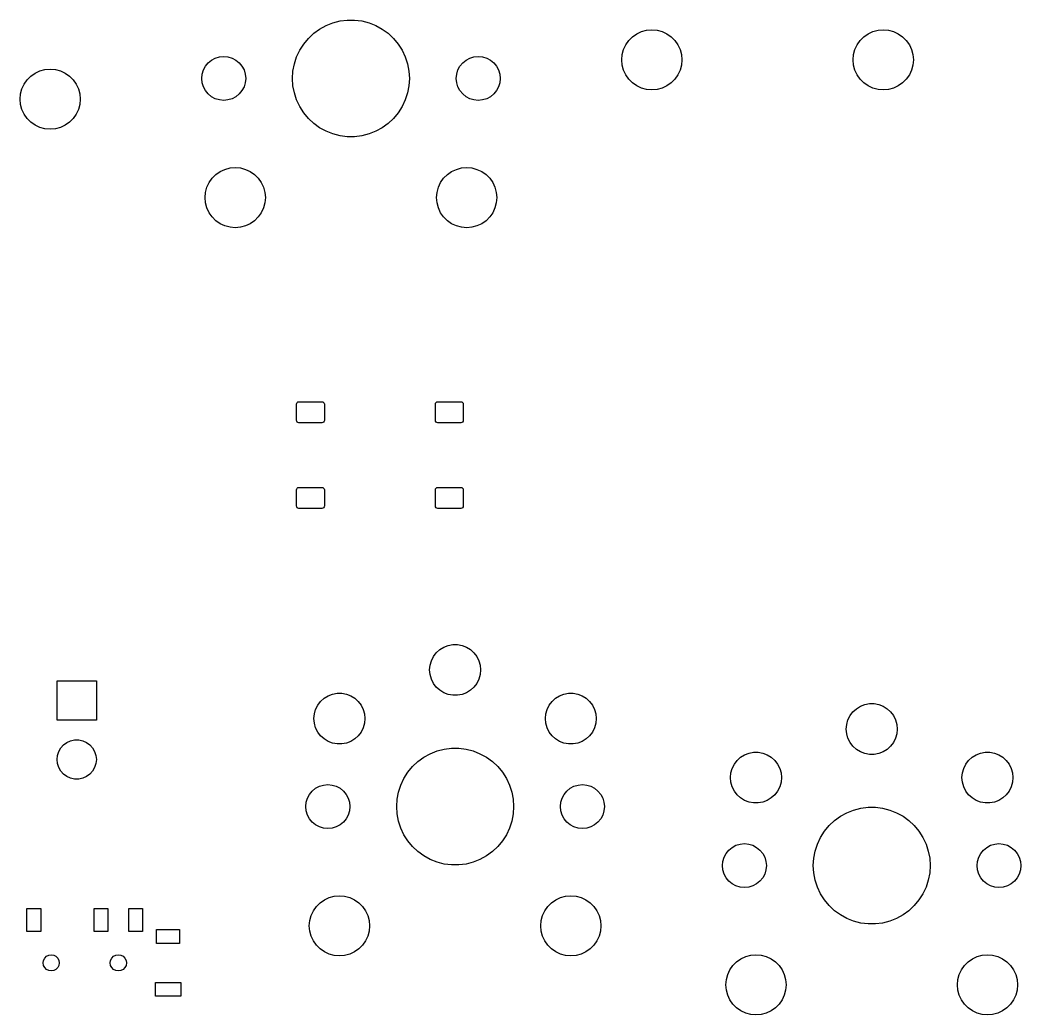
# Model space of a CAD drawing. Extents: x 81.9 to 171.3, y -122.2 to -36.5.
# Drawn here: x 128.09 to 171.34, y -122.21 to -79.24 of the extents above; entities that cross this region are included whole.
import ezdxf

# ---------------------------------------------------------------- set-up
doc = ezdxf.new("R2010")
doc.units = 0
doc.layers.add('BLACK', color=7, linetype='CONTINUOUS')

msp = doc.modelspace()

# ---------------------------------------------------------------- linework, layer by layer
at = {"layer": 'BLACK', "linetype": 'CONTINUOUS'}
for p, q in [((141.039, -79.6281), (141.317, -79.4753)), ((141.317, -79.4753), (141.612, -79.3586)), ((141.612, -79.3586), (141.919, -79.2797)), ((141.919, -79.2797), (142.233, -79.24)), ((142.233, -79.24), (142.551, -79.24)), ((142.551, -79.24), (142.865, -79.2797)), ((142.865, -79.2797), (143.172, -79.3586)), ((143.172, -79.3586), (143.467, -79.4753)), ((143.467, -79.4753), (143.745, -79.6281)), ((140.551, -80.0315), (140.783, -79.8145)), ((140.783, -79.8145), (141.039, -79.6281)), ((143.745, -79.6281), (144.001, -79.8145)), ((144.001, -79.8145), (144.233, -80.0315)), ((154.396, -80.1244), (154.556, -79.9641)), ((154.556, -79.9641), (154.742, -79.8342)), ((154.742, -79.8342), (154.947, -79.7384)), ((154.947, -79.7384), (155.166, -79.6797)), ((155.166, -79.6797), (155.392, -79.66)), ((155.392, -79.66), (155.618, -79.6797)), ((155.618, -79.6797), (155.837, -79.7384)), ((155.837, -79.7384), (156.042, -79.8342)), ((156.042, -79.8342), (156.228, -79.9641)), ((156.228, -79.9641), (156.388, -80.1244)), ((164.396, -80.1244), (164.556, -79.9641)), ((164.556, -79.9641), (164.742, -79.8342)), ((164.742, -79.8342), (164.947, -79.7384)), ((164.947, -79.7384), (165.166, -79.6797)), ((165.166, -79.6797), (165.392, -79.66)), ((165.392, -79.66), (165.618, -79.6797)), ((165.618, -79.6797), (165.837, -79.7384)), ((165.837, -79.7384), (166.042, -79.8342)), ((166.042, -79.8342), (166.228, -79.9641)), ((166.228, -79.9641), (166.388, -80.1244)), ((140.179, -80.5436), (140.349, -80.2758)), ((140.349, -80.2758), (140.551, -80.0315)), ((144.233, -80.0315), (144.435, -80.2758)), ((144.435, -80.2758), (144.605, -80.5436)), ((154.17, -80.5154), (154.266, -80.31)), ((154.266, -80.31), (154.396, -80.1244)), ((156.388, -80.1244), (156.518, -80.31)), ((156.518, -80.31), (156.614, -80.5154)), ((164.17, -80.5154), (164.266, -80.31)), ((164.266, -80.31), (164.396, -80.1244)), ((166.388, -80.1244), (166.518, -80.31)), ((166.518, -80.31), (166.614, -80.5154)), ((136.528, -80.8823), (136.707, -80.8283)), ((136.707, -80.8283), (136.892, -80.81)), ((136.892, -80.81), (137.077, -80.8283)), ((137.077, -80.8283), (137.256, -80.8823)), ((139.946, -81.1321), (140.044, -80.8305)), ((140.044, -80.8305), (140.179, -80.5436)), ((144.605, -80.5436), (144.74, -80.8305)), ((144.74, -80.8305), (144.838, -81.1321)), ((147.528, -80.8823), (147.707, -80.8283)), ((147.707, -80.8283), (147.892, -80.81)), ((147.892, -80.81), (148.077, -80.8283)), ((148.077, -80.8283), (148.256, -80.8823)), ((154.092, -80.96), (154.112, -80.7343)), ((154.112, -80.7343), (154.17, -80.5154)), ((156.614, -80.5154), (156.672, -80.7343)), ((156.672, -80.7343), (156.692, -80.96)), ((164.092, -80.96), (164.112, -80.7343)), ((164.112, -80.7343), (164.17, -80.5154)), ((166.614, -80.5154), (166.672, -80.7343)), ((166.672, -80.7343), (166.692, -80.96)), ((136.014, -81.3965), (136.102, -81.2322)), ((136.102, -81.2322), (136.22, -81.0882)), ((136.22, -81.0882), (136.364, -80.9701)), ((136.364, -80.9701), (136.528, -80.8823)), ((137.256, -80.8823), (137.42, -80.9701)), ((137.42, -80.9701), (137.564, -81.0882)), ((137.564, -81.0882), (137.682, -81.2322)), ((137.682, -81.2322), (137.77, -81.3965)), ((139.887, -81.4435), (139.946, -81.1321)), ((144.838, -81.1321), (144.897, -81.4435)), ((147.014, -81.3965), (147.102, -81.2322)), ((147.102, -81.2322), (147.22, -81.0882)), ((147.22, -81.0882), (147.364, -80.9701)), ((147.364, -80.9701), (147.528, -80.8823)), ((148.256, -80.8823), (148.42, -80.9701)), ((148.42, -80.9701), (148.564, -81.0882)), ((148.564, -81.0882), (148.682, -81.2322)), ((148.682, -81.2322), (148.77, -81.3965)), ((154.112, -81.1857), (154.092, -80.96)), ((154.17, -81.4046), (154.112, -81.1857)), ((156.672, -81.1857), (156.614, -81.4046)), ((156.692, -80.96), (156.672, -81.1857)), ((164.112, -81.1857), (164.092, -80.96)), ((164.17, -81.4046), (164.112, -81.1857)), ((166.672, -81.1857), (166.614, -81.4046)), ((166.692, -80.96), (166.672, -81.1857)), ((128.396, -81.8244), (128.556, -81.6641)), ((128.556, -81.6641), (128.742, -81.5342)), ((128.742, -81.5342), (128.947, -81.4384)), ((128.947, -81.4384), (129.166, -81.3798)), ((129.166, -81.3798), (129.392, -81.36)), ((129.392, -81.36), (129.618, -81.3798)), ((129.618, -81.3798), (129.837, -81.4384)), ((129.837, -81.4384), (130.042, -81.5342)), ((130.042, -81.5342), (130.228, -81.6641)), ((130.228, -81.6641), (130.388, -81.8244)), ((135.942, -81.76), (135.96, -81.5747)), ((135.96, -81.5747), (136.014, -81.3965)), ((137.77, -81.3965), (137.824, -81.5747)), ((137.824, -81.5747), (137.842, -81.76)), ((139.867, -81.76), (139.887, -81.4435)), ((144.897, -81.4435), (144.917, -81.76)), ((146.942, -81.76), (146.96, -81.5747)), ((146.96, -81.5747), (147.014, -81.3965)), ((148.77, -81.3965), (148.824, -81.5747)), ((148.824, -81.5747), (148.842, -81.76)), ((154.266, -81.61), (154.17, -81.4046)), ((154.396, -81.7956), (154.266, -81.61)), ((156.518, -81.61), (156.388, -81.7956)), ((156.614, -81.4046), (156.518, -81.61)), ((164.266, -81.61), (164.17, -81.4046)), ((164.396, -81.7956), (164.266, -81.61)), ((166.518, -81.61), (166.388, -81.7956)), ((166.614, -81.4046), (166.518, -81.61)), ((128.17, -82.2154), (128.266, -82.01)), ((128.266, -82.01), (128.396, -81.8244)), ((130.388, -81.8244), (130.518, -82.01)), ((130.518, -82.01), (130.614, -82.2154)), ((135.96, -81.9453), (135.942, -81.76)), ((136.014, -82.1235), (135.96, -81.9453)), ((136.102, -82.2878), (136.014, -82.1235)), ((137.77, -82.1235), (137.682, -82.2878)), ((137.824, -81.9453), (137.77, -82.1235)), ((137.842, -81.76), (137.824, -81.9453)), ((139.887, -82.0765), (139.867, -81.76)), ((139.946, -82.3879), (139.887, -82.0765)), ((144.897, -82.0765), (144.838, -82.3879)), ((144.917, -81.76), (144.897, -82.0765)), ((146.96, -81.9453), (146.942, -81.76)), ((147.014, -82.1235), (146.96, -81.9453)), ((147.102, -82.2878), (147.014, -82.1235)), ((148.77, -82.1235), (148.682, -82.2878)), ((148.824, -81.9453), (148.77, -82.1235)), ((148.842, -81.76), (148.824, -81.9453)), ((154.556, -81.9559), (154.396, -81.7956)), ((154.742, -82.0858), (154.556, -81.9559)), ((154.947, -82.1816), (154.742, -82.0858)), ((156.042, -82.0858), (155.837, -82.1816)), ((156.228, -81.9559), (156.042, -82.0858)), ((156.388, -81.7956), (156.228, -81.9559)), ((164.556, -81.9559), (164.396, -81.7956)), ((164.742, -82.0858), (164.556, -81.9559)), ((164.947, -82.1816), (164.742, -82.0858)), ((166.042, -82.0858), (165.837, -82.1816)), ((166.228, -81.9559), (166.042, -82.0858)), ((166.388, -81.7956), (166.228, -81.9559)), ((128.092, -82.66), (128.112, -82.4343)), ((128.112, -82.4343), (128.17, -82.2154)), ((130.614, -82.2154), (130.672, -82.4343)), ((130.672, -82.4343), (130.692, -82.66)), ((136.22, -82.4318), (136.102, -82.2878)), ((136.364, -82.5499), (136.22, -82.4318)), ((136.528, -82.6377), (136.364, -82.5499)), ((137.42, -82.5499), (137.256, -82.6377)), ((137.564, -82.4318), (137.42, -82.5499)), ((137.682, -82.2878), (137.564, -82.4318)), ((140.044, -82.6895), (139.946, -82.3879)), ((144.838, -82.3879), (144.74, -82.6895)), ((147.22, -82.4318), (147.102, -82.2878)), ((147.364, -82.5499), (147.22, -82.4318)), ((147.528, -82.6377), (147.364, -82.5499)), ((148.42, -82.5499), (148.256, -82.6377)), ((148.564, -82.4318), (148.42, -82.5499)), ((148.682, -82.2878), (148.564, -82.4318)), ((155.166, -82.2403), (154.947, -82.1816)), ((155.392, -82.26), (155.166, -82.2403)), ((155.618, -82.2403), (155.392, -82.26)), ((155.837, -82.1816), (155.618, -82.2403)), ((165.166, -82.2403), (164.947, -82.1816)), ((165.392, -82.26), (165.166, -82.2403)), ((165.618, -82.2403), (165.392, -82.26)), ((165.837, -82.1816), (165.618, -82.2403)), ((128.112, -82.8857), (128.092, -82.66)), ((128.17, -83.1046), (128.112, -82.8857)), ((130.672, -82.8857), (130.614, -83.1046)), ((130.692, -82.66), (130.672, -82.8857)), ((136.707, -82.6917), (136.528, -82.6377)), ((136.892, -82.71), (136.707, -82.6917)), ((137.077, -82.6917), (136.892, -82.71)), ((137.256, -82.6377), (137.077, -82.6917)), ((140.179, -82.9764), (140.044, -82.6895)), ((140.349, -83.2442), (140.179, -82.9764)), ((144.605, -82.9764), (144.435, -83.2442)), ((144.74, -82.6895), (144.605, -82.9764)), ((147.707, -82.6917), (147.528, -82.6377)), ((147.892, -82.71), (147.707, -82.6917)), ((148.077, -82.6917), (147.892, -82.71)), ((148.256, -82.6377), (148.077, -82.6917)), ((128.266, -83.31), (128.17, -83.1046)), ((128.396, -83.4956), (128.266, -83.31)), ((130.518, -83.31), (130.388, -83.4956)), ((130.614, -83.1046), (130.518, -83.31)), ((140.551, -83.4885), (140.349, -83.2442)), ((144.435, -83.2442), (144.233, -83.4885)), ((128.556, -83.6559), (128.396, -83.4956)), ((128.742, -83.7858), (128.556, -83.6559)), ((128.947, -83.8816), (128.742, -83.7858)), ((129.166, -83.9402), (128.947, -83.8816)), ((129.837, -83.8816), (129.618, -83.9402)), ((130.042, -83.7858), (129.837, -83.8816)), ((130.228, -83.6559), (130.042, -83.7858)), ((130.388, -83.4956), (130.228, -83.6559)), ((140.783, -83.7055), (140.551, -83.4885)), ((141.039, -83.8919), (140.783, -83.7055)), ((141.317, -84.0447), (141.039, -83.8919)), ((143.745, -83.8919), (143.467, -84.0447)), ((144.001, -83.7055), (143.745, -83.8919)), ((144.233, -83.4885), (144.001, -83.7055)), ((129.392, -83.96), (129.166, -83.9402)), ((129.618, -83.9402), (129.392, -83.96)), ((141.612, -84.1614), (141.317, -84.0447)), ((141.919, -84.2403), (141.612, -84.1614)), ((142.233, -84.28), (141.919, -84.2403)), ((142.551, -84.28), (142.233, -84.28)), ((142.865, -84.2403), (142.551, -84.28)), ((143.172, -84.1614), (142.865, -84.2403)), ((143.467, -84.0447), (143.172, -84.1614)), ((136.947, -85.6884), (137.166, -85.6298)), ((137.166, -85.6298), (137.392, -85.61)), ((137.392, -85.61), (137.618, -85.6298)), ((137.618, -85.6298), (137.837, -85.6884)), ((146.947, -85.6884), (147.166, -85.6298)), ((147.166, -85.6298), (147.392, -85.61)), ((147.392, -85.61), (147.618, -85.6298)), ((147.618, -85.6298), (147.837, -85.6884)), ((136.396, -86.0744), (136.556, -85.9141)), ((136.556, -85.9141), (136.742, -85.7842)), ((136.742, -85.7842), (136.947, -85.6884)), ((137.837, -85.6884), (138.042, -85.7842)), ((138.042, -85.7842), (138.228, -85.9141)), ((138.228, -85.9141), (138.388, -86.0744)), ((146.396, -86.0744), (146.556, -85.9141)), ((146.556, -85.9141), (146.742, -85.7842)), ((146.742, -85.7842), (146.947, -85.6884)), ((147.837, -85.6884), (148.042, -85.7842)), ((148.042, -85.7842), (148.228, -85.9141)), ((148.228, -85.9141), (148.388, -86.0744)), ((136.112, -86.6843), (136.17, -86.4654)), ((136.17, -86.4654), (136.266, -86.26)), ((136.266, -86.26), (136.396, -86.0744)), ((138.388, -86.0744), (138.518, -86.26)), ((138.518, -86.26), (138.614, -86.4654)), ((138.614, -86.4654), (138.672, -86.6843)), ((146.112, -86.6843), (146.17, -86.4654)), ((146.17, -86.4654), (146.266, -86.26)), ((146.266, -86.26), (146.396, -86.0744)), ((148.388, -86.0744), (148.518, -86.26)), ((148.518, -86.26), (148.614, -86.4654)), ((148.614, -86.4654), (148.672, -86.6843)), ((136.092, -86.91), (136.112, -86.6843)), ((136.112, -87.1357), (136.092, -86.91)), ((138.672, -86.6843), (138.692, -86.91)), ((138.692, -86.91), (138.672, -87.1357)), ((146.092, -86.91), (146.112, -86.6843)), ((146.112, -87.1357), (146.092, -86.91)), ((148.672, -86.6843), (148.692, -86.91)), ((148.692, -86.91), (148.672, -87.1357)), ((136.17, -87.3546), (136.112, -87.1357)), ((136.266, -87.56), (136.17, -87.3546)), ((138.614, -87.3546), (138.518, -87.56)), ((138.672, -87.1357), (138.614, -87.3546)), ((146.17, -87.3546), (146.112, -87.1357)), ((146.266, -87.56), (146.17, -87.3546)), ((148.614, -87.3546), (148.518, -87.56)), ((148.672, -87.1357), (148.614, -87.3546)), ((136.396, -87.7456), (136.266, -87.56)), ((136.556, -87.9059), (136.396, -87.7456)), ((138.388, -87.7456), (138.228, -87.9059)), ((138.518, -87.56), (138.388, -87.7456)), ((146.396, -87.7456), (146.266, -87.56)), ((146.556, -87.9059), (146.396, -87.7456)), ((148.388, -87.7456), (148.228, -87.9059)), ((148.518, -87.56), (148.388, -87.7456)), ((136.742, -88.0358), (136.556, -87.9059)), ((136.947, -88.1316), (136.742, -88.0358)), ((137.166, -88.1902), (136.947, -88.1316)), ((137.392, -88.21), (137.166, -88.1902)), ((137.618, -88.1902), (137.392, -88.21)), ((137.837, -88.1316), (137.618, -88.1902)), ((138.042, -88.0358), (137.837, -88.1316)), ((138.228, -87.9059), (138.042, -88.0358)), ((146.742, -88.0358), (146.556, -87.9059)), ((146.947, -88.1316), (146.742, -88.0358)), ((147.166, -88.1902), (146.947, -88.1316)), ((147.392, -88.21), (147.166, -88.1902)), ((147.618, -88.1902), (147.392, -88.21)), ((147.837, -88.1316), (147.618, -88.1902)), ((148.042, -88.0358), (147.837, -88.1316)), ((148.228, -87.9059), (148.042, -88.0358)), ((140.038, -95.83), (140.046, -95.791)), ((140.038, -96.53), (140.038, -95.83)), ((140.046, -95.791), (140.068, -95.7579)), ((140.068, -95.7579), (140.101, -95.7358)), ((140.101, -95.7358), (140.14, -95.728)), ((140.14, -95.728), (141.14, -95.728)), ((141.14, -95.728), (141.179, -95.7358)), ((141.179, -95.7358), (141.212, -95.7579)), ((141.212, -95.7579), (141.234, -95.791)), ((141.234, -95.791), (141.242, -95.83)), ((141.242, -95.83), (141.242, -96.53)), ((146.038, -95.83), (146.046, -95.791)), ((146.038, -96.53), (146.038, -95.83)), ((146.046, -95.791), (146.068, -95.7579)), ((146.068, -95.7579), (146.101, -95.7358)), ((146.101, -95.7358), (146.14, -95.728)), ((146.14, -95.728), (147.14, -95.728)), ((147.14, -95.728), (147.179, -95.7358)), ((147.179, -95.7358), (147.212, -95.7579)), ((147.212, -95.7579), (147.234, -95.791)), ((147.234, -95.791), (147.242, -95.83)), ((147.242, -95.83), (147.242, -96.53)), ((140.046, -96.569), (140.038, -96.53)), ((140.068, -96.6021), (140.046, -96.569)), ((140.101, -96.6242), (140.068, -96.6021)), ((140.14, -96.632), (140.101, -96.6242)), ((141.14, -96.632), (140.14, -96.632)), ((141.179, -96.6242), (141.14, -96.632)), ((141.212, -96.6021), (141.179, -96.6242)), ((141.234, -96.569), (141.212, -96.6021)), ((141.242, -96.53), (141.234, -96.569)), ((146.046, -96.569), (146.038, -96.53)), ((146.068, -96.6021), (146.046, -96.569)), ((146.101, -96.6242), (146.068, -96.6021)), ((146.14, -96.632), (146.101, -96.6242)), ((147.14, -96.632), (146.14, -96.632)), ((147.179, -96.6242), (147.14, -96.632)), ((147.212, -96.6021), (147.179, -96.6242)), ((147.234, -96.569), (147.212, -96.6021)), ((147.242, -96.53), (147.234, -96.569)), ((140.046, -99.491), (140.068, -99.4579)), ((140.068, -99.4579), (140.101, -99.4358)), ((140.101, -99.4358), (140.14, -99.428)), ((140.14, -99.428), (141.14, -99.428)), ((141.14, -99.428), (141.179, -99.4358)), ((141.179, -99.4358), (141.212, -99.4579)), ((141.212, -99.4579), (141.234, -99.491)), ((146.046, -99.491), (146.068, -99.4579)), ((146.068, -99.4579), (146.101, -99.4358)), ((146.101, -99.4358), (146.14, -99.428)), ((146.14, -99.428), (147.14, -99.428)), ((147.14, -99.428), (147.179, -99.4358)), ((147.179, -99.4358), (147.212, -99.4579)), ((147.212, -99.4579), (147.234, -99.491)), ((140.038, -99.53), (140.046, -99.491)), ((140.038, -100.23), (140.038, -99.53)), ((141.234, -99.491), (141.242, -99.53)), ((141.242, -99.53), (141.242, -100.23)), ((146.038, -99.53), (146.046, -99.491)), ((146.038, -100.23), (146.038, -99.53)), ((147.234, -99.491), (147.242, -99.53)), ((147.242, -99.53), (147.242, -100.23)), ((140.046, -100.269), (140.038, -100.23)), ((140.068, -100.302), (140.046, -100.269)), ((140.101, -100.324), (140.068, -100.302)), ((140.14, -100.332), (140.101, -100.324)), ((141.14, -100.332), (140.14, -100.332)), ((141.179, -100.324), (141.14, -100.332)), ((141.212, -100.302), (141.179, -100.324)), ((141.234, -100.269), (141.212, -100.302)), ((141.242, -100.23), (141.234, -100.269)), ((146.046, -100.269), (146.038, -100.23)), ((146.068, -100.302), (146.046, -100.269)), ((146.101, -100.324), (146.068, -100.302)), ((146.14, -100.332), (146.101, -100.324)), ((147.14, -100.332), (146.14, -100.332)), ((147.179, -100.324), (147.14, -100.332)), ((147.212, -100.302), (147.179, -100.324)), ((147.234, -100.269), (147.212, -100.302)), ((147.242, -100.23), (147.234, -100.269)), ((146.229, -106.432), (146.402, -106.325)), ((146.402, -106.325), (146.591, -106.252)), ((146.591, -106.252), (146.791, -106.215)), ((146.791, -106.215), (146.993, -106.215)), ((146.993, -106.215), (147.193, -106.252)), ((147.193, -106.252), (147.382, -106.325)), ((147.382, -106.325), (147.555, -106.432)), ((145.866, -106.913), (145.957, -106.731)), ((145.957, -106.731), (146.079, -106.569)), ((146.079, -106.569), (146.229, -106.432)), ((147.555, -106.432), (147.705, -106.569)), ((147.705, -106.569), (147.827, -106.731)), ((147.827, -106.731), (147.918, -106.913)), ((145.792, -107.31), (145.811, -107.108)), ((145.811, -107.108), (145.866, -106.913)), ((147.918, -106.913), (147.973, -107.108)), ((147.973, -107.108), (147.992, -107.31)), ((145.811, -107.512), (145.792, -107.31)), ((145.866, -107.707), (145.811, -107.512)), ((147.973, -107.512), (147.918, -107.707)), ((147.992, -107.31), (147.973, -107.512)), ((129.69, -109.485), (129.69, -107.785)), ((129.69, -107.785), (131.39, -107.785)), ((131.39, -107.785), (131.39, -109.485)), ((145.957, -107.889), (145.866, -107.707)), ((146.079, -108.051), (145.957, -107.889)), ((146.229, -108.188), (146.079, -108.051)), ((147.705, -108.051), (147.555, -108.188)), ((147.827, -107.889), (147.705, -108.051)), ((147.918, -107.707), (147.827, -107.889)), ((141.079, -108.669), (141.229, -108.532)), ((141.229, -108.532), (141.402, -108.425)), ((141.402, -108.425), (141.591, -108.352)), ((141.591, -108.352), (141.791, -108.315)), ((141.791, -108.315), (141.993, -108.315)), ((141.993, -108.315), (142.193, -108.352)), ((142.193, -108.352), (142.382, -108.425)), ((142.382, -108.425), (142.555, -108.532)), ((142.555, -108.532), (142.705, -108.669)), ((146.402, -108.295), (146.229, -108.188)), ((146.591, -108.368), (146.402, -108.295)), ((146.791, -108.405), (146.591, -108.368)), ((146.993, -108.405), (146.791, -108.405)), ((147.193, -108.368), (146.993, -108.405)), ((147.382, -108.295), (147.193, -108.368)), ((147.555, -108.188), (147.382, -108.295)), ((151.079, -108.669), (151.229, -108.532)), ((151.229, -108.532), (151.402, -108.425)), ((151.402, -108.425), (151.591, -108.352)), ((151.591, -108.352), (151.791, -108.315)), ((151.791, -108.315), (151.993, -108.315)), ((151.993, -108.315), (152.193, -108.352)), ((152.193, -108.352), (152.382, -108.425)), ((152.382, -108.425), (152.555, -108.532)), ((152.555, -108.532), (152.705, -108.669)), ((140.866, -109.013), (140.957, -108.831)), ((140.957, -108.831), (141.079, -108.669)), ((142.705, -108.669), (142.827, -108.831)), ((142.827, -108.831), (142.918, -109.013)), ((150.866, -109.013), (150.957, -108.831)), ((150.957, -108.831), (151.079, -108.669)), ((152.705, -108.669), (152.827, -108.831)), ((152.827, -108.831), (152.918, -109.013)), ((164.079, -109.119), (164.229, -108.982)), ((164.229, -108.982), (164.402, -108.875)), ((164.402, -108.875), (164.591, -108.802)), ((164.591, -108.802), (164.791, -108.765)), ((164.791, -108.765), (164.993, -108.765)), ((164.993, -108.765), (165.193, -108.802)), ((165.193, -108.802), (165.382, -108.875)), ((165.382, -108.875), (165.555, -108.982)), ((165.555, -108.982), (165.705, -109.119)), ((140.792, -109.41), (140.811, -109.208)), ((140.811, -109.612), (140.792, -109.41)), ((140.811, -109.208), (140.866, -109.013)), ((142.918, -109.013), (142.973, -109.208)), ((142.973, -109.208), (142.992, -109.41)), ((142.992, -109.41), (142.973, -109.612)), ((150.792, -109.41), (150.811, -109.208)), ((150.811, -109.612), (150.792, -109.41)), ((150.811, -109.208), (150.866, -109.013)), ((152.918, -109.013), (152.973, -109.208)), ((152.973, -109.208), (152.992, -109.41)), ((152.992, -109.41), (152.973, -109.612)), ((163.866, -109.463), (163.957, -109.281)), ((163.957, -109.281), (164.079, -109.119)), ((165.705, -109.119), (165.827, -109.281)), ((165.827, -109.281), (165.918, -109.463)), ((131.39, -109.485), (129.69, -109.485)), ((140.866, -109.807), (140.811, -109.612)), ((140.957, -109.989), (140.866, -109.807)), ((142.918, -109.807), (142.827, -109.989)), ((142.973, -109.612), (142.918, -109.807)), ((150.866, -109.807), (150.811, -109.612)), ((150.957, -109.989), (150.866, -109.807)), ((152.918, -109.807), (152.827, -109.989)), ((152.973, -109.612), (152.918, -109.807)), ((163.792, -109.86), (163.811, -109.658)), ((163.811, -109.658), (163.866, -109.463)), ((165.918, -109.463), (165.973, -109.658)), ((165.973, -109.658), (165.992, -109.86)), ((141.079, -110.151), (140.957, -109.989)), ((141.229, -110.288), (141.079, -110.151)), ((142.705, -110.151), (142.555, -110.288)), ((142.827, -109.989), (142.705, -110.151)), ((151.079, -110.151), (150.957, -109.989)), ((151.229, -110.288), (151.079, -110.151)), ((152.705, -110.151), (152.555, -110.288)), ((152.827, -109.989), (152.705, -110.151)), ((163.811, -110.062), (163.792, -109.86)), ((163.866, -110.257), (163.811, -110.062)), ((163.957, -110.439), (163.866, -110.257)), ((165.918, -110.257), (165.827, -110.439)), ((165.973, -110.062), (165.918, -110.257)), ((165.992, -109.86), (165.973, -110.062)), ((129.763, -110.829), (129.852, -110.675)), ((129.852, -110.675), (129.971, -110.543)), ((129.971, -110.543), (130.115, -110.439)), ((130.115, -110.439), (130.277, -110.367)), ((130.277, -110.367), (130.451, -110.33)), ((130.451, -110.33), (130.629, -110.33)), ((130.629, -110.33), (130.803, -110.367)), ((130.803, -110.367), (130.965, -110.439)), ((130.965, -110.439), (131.109, -110.543)), ((131.109, -110.543), (131.228, -110.675)), ((131.228, -110.675), (131.317, -110.829)), ((141.402, -110.395), (141.229, -110.288)), ((141.591, -110.468), (141.402, -110.395)), ((141.791, -110.505), (141.591, -110.468)), ((141.993, -110.505), (141.791, -110.505)), ((142.193, -110.468), (141.993, -110.505)), ((142.382, -110.395), (142.193, -110.468)), ((142.555, -110.288), (142.382, -110.395)), ((146.419, -110.73), (146.733, -110.69)), ((146.733, -110.69), (147.051, -110.69)), ((147.051, -110.69), (147.365, -110.73)), ((151.402, -110.395), (151.229, -110.288)), ((151.591, -110.468), (151.402, -110.395)), ((151.791, -110.505), (151.591, -110.468)), ((151.993, -110.505), (151.791, -110.505)), ((152.193, -110.468), (151.993, -110.505)), ((152.382, -110.395), (152.193, -110.468)), ((152.555, -110.288), (152.382, -110.395)), ((164.079, -110.601), (163.957, -110.439)), ((164.229, -110.738), (164.079, -110.601)), ((165.705, -110.601), (165.555, -110.738)), ((165.827, -110.439), (165.705, -110.601)), ((129.69, -111.175), (129.709, -110.998)), ((129.709, -110.998), (129.763, -110.829)), ((131.317, -110.829), (131.371, -110.998)), ((131.371, -110.998), (131.39, -111.175)), ((145.283, -111.264), (145.539, -111.078)), ((145.539, -111.078), (145.817, -110.925)), ((145.817, -110.925), (146.112, -110.809)), ((146.112, -110.809), (146.419, -110.73)), ((147.365, -110.73), (147.672, -110.809)), ((147.672, -110.809), (147.967, -110.925)), ((147.967, -110.925), (148.245, -111.078)), ((148.245, -111.078), (148.501, -111.264)), ((159.079, -111.219), (159.229, -111.082)), ((159.229, -111.082), (159.402, -110.975)), ((159.402, -110.975), (159.591, -110.902)), ((159.591, -110.902), (159.791, -110.865)), ((159.791, -110.865), (159.993, -110.865)), ((159.993, -110.865), (160.193, -110.902)), ((160.193, -110.902), (160.382, -110.975)), ((160.382, -110.975), (160.555, -111.082)), ((160.555, -111.082), (160.705, -111.219)), ((164.402, -110.845), (164.229, -110.738)), ((164.591, -110.918), (164.402, -110.845)), ((164.791, -110.955), (164.591, -110.918)), ((164.993, -110.955), (164.791, -110.955)), ((165.193, -110.918), (164.993, -110.955)), ((165.382, -110.845), (165.193, -110.918)), ((165.555, -110.738), (165.382, -110.845)), ((169.079, -111.219), (169.229, -111.082)), ((169.229, -111.082), (169.402, -110.975)), ((169.402, -110.975), (169.591, -110.902)), ((169.591, -110.902), (169.791, -110.865)), ((169.791, -110.865), (169.993, -110.865)), ((169.993, -110.865), (170.193, -110.902)), ((170.193, -110.902), (170.382, -110.975)), ((170.382, -110.975), (170.555, -111.082)), ((170.555, -111.082), (170.705, -111.219)), ((129.709, -111.352), (129.69, -111.175)), ((129.763, -111.521), (129.709, -111.352)), ((129.852, -111.675), (129.763, -111.521)), ((131.317, -111.521), (131.228, -111.675)), ((131.371, -111.352), (131.317, -111.521)), ((131.39, -111.175), (131.371, -111.352)), ((144.849, -111.726), (145.051, -111.482)), ((145.051, -111.482), (145.283, -111.264)), ((148.501, -111.264), (148.733, -111.482)), ((148.733, -111.482), (148.935, -111.726)), ((158.811, -111.758), (158.866, -111.563)), ((158.866, -111.563), (158.957, -111.381)), ((158.957, -111.381), (159.079, -111.219)), ((160.705, -111.219), (160.827, -111.381)), ((160.827, -111.381), (160.918, -111.563)), ((160.918, -111.563), (160.973, -111.758)), ((168.811, -111.758), (168.866, -111.563)), ((168.866, -111.563), (168.957, -111.381)), ((168.957, -111.381), (169.079, -111.219)), ((170.705, -111.219), (170.827, -111.381)), ((170.827, -111.381), (170.918, -111.563)), ((170.918, -111.563), (170.973, -111.758)), ((129.971, -111.807), (129.852, -111.675)), ((130.115, -111.911), (129.971, -111.807)), ((130.277, -111.983), (130.115, -111.911)), ((130.451, -112.02), (130.277, -111.983)), ((130.803, -111.983), (130.629, -112.02)), ((130.965, -111.911), (130.803, -111.983)), ((131.109, -111.807), (130.965, -111.911)), ((131.228, -111.675), (131.109, -111.807)), ((144.544, -112.28), (144.679, -111.994)), ((144.679, -111.994), (144.849, -111.726)), ((148.935, -111.726), (149.105, -111.994)), ((149.105, -111.994), (149.24, -112.28)), ((158.792, -111.96), (158.811, -111.758)), ((158.811, -112.162), (158.792, -111.96)), ((160.973, -111.758), (160.992, -111.96)), ((160.992, -111.96), (160.973, -112.162)), ((168.792, -111.96), (168.811, -111.758)), ((168.811, -112.162), (168.792, -111.96)), ((170.973, -111.758), (170.992, -111.96)), ((170.992, -111.96), (170.973, -112.162)), ((130.629, -112.02), (130.451, -112.02)), ((140.72, -112.538), (140.864, -112.42)), ((140.864, -112.42), (141.028, -112.332)), ((141.028, -112.332), (141.207, -112.278)), ((141.207, -112.278), (141.392, -112.26)), ((141.392, -112.26), (141.577, -112.278)), ((141.577, -112.278), (141.756, -112.332)), ((141.756, -112.332), (141.92, -112.42)), ((141.92, -112.42), (142.064, -112.538)), ((144.446, -112.582), (144.544, -112.28)), ((149.24, -112.28), (149.338, -112.582)), ((151.72, -112.538), (151.864, -112.42)), ((151.864, -112.42), (152.028, -112.332)), ((152.028, -112.332), (152.207, -112.278)), ((152.207, -112.278), (152.392, -112.26)), ((152.392, -112.26), (152.577, -112.278)), ((152.577, -112.278), (152.756, -112.332)), ((152.756, -112.332), (152.92, -112.42)), ((152.92, -112.42), (153.064, -112.538)), ((158.866, -112.357), (158.811, -112.162)), ((158.957, -112.539), (158.866, -112.357)), ((160.918, -112.357), (160.827, -112.539)), ((160.973, -112.162), (160.918, -112.357)), ((168.866, -112.357), (168.811, -112.162)), ((168.957, -112.539), (168.866, -112.357)), ((170.918, -112.357), (170.827, -112.539)), ((170.973, -112.162), (170.918, -112.357)), ((140.46, -113.025), (140.514, -112.846)), ((140.514, -112.846), (140.602, -112.682)), ((140.602, -112.682), (140.72, -112.538)), ((142.064, -112.538), (142.182, -112.682)), ((142.182, -112.682), (142.27, -112.846)), ((142.27, -112.846), (142.324, -113.025)), ((144.387, -112.894), (144.446, -112.582)), ((149.338, -112.582), (149.397, -112.894)), ((151.46, -113.025), (151.514, -112.846)), ((151.514, -112.846), (151.602, -112.682)), ((151.602, -112.682), (151.72, -112.538)), ((153.064, -112.538), (153.182, -112.682)), ((153.182, -112.682), (153.27, -112.846)), ((153.27, -112.846), (153.324, -113.025)), ((159.079, -112.701), (158.957, -112.539)), ((159.229, -112.838), (159.079, -112.701)), ((159.402, -112.945), (159.229, -112.838)), ((160.555, -112.838), (160.382, -112.945)), ((160.705, -112.701), (160.555, -112.838)), ((160.827, -112.539), (160.705, -112.701)), ((169.079, -112.701), (168.957, -112.539)), ((169.229, -112.838), (169.079, -112.701)), ((169.402, -112.945), (169.229, -112.838)), ((170.555, -112.838), (170.382, -112.945)), ((170.705, -112.701), (170.555, -112.838)), ((170.827, -112.539), (170.705, -112.701)), ((140.442, -113.21), (140.46, -113.025)), ((140.46, -113.395), (140.442, -113.21)), ((142.324, -113.025), (142.342, -113.21)), ((142.342, -113.21), (142.324, -113.395)), ((144.367, -113.21), (144.387, -112.894)), ((144.387, -113.526), (144.367, -113.21)), ((149.397, -112.894), (149.417, -113.21)), ((149.417, -113.21), (149.397, -113.526)), ((151.442, -113.21), (151.46, -113.025)), ((151.46, -113.395), (151.442, -113.21)), ((153.324, -113.025), (153.342, -113.21)), ((153.342, -113.21), (153.324, -113.395)), ((159.591, -113.018), (159.402, -112.945)), ((159.791, -113.055), (159.591, -113.018)), ((159.993, -113.055), (159.791, -113.055)), ((160.193, -113.018), (159.993, -113.055)), ((160.382, -112.945), (160.193, -113.018)), ((164.112, -113.359), (164.419, -113.28)), ((164.419, -113.28), (164.733, -113.24)), ((164.733, -113.24), (165.051, -113.24)), ((165.051, -113.24), (165.365, -113.28)), ((165.365, -113.28), (165.672, -113.359)), ((169.591, -113.018), (169.402, -112.945)), ((169.791, -113.055), (169.591, -113.018)), ((169.993, -113.055), (169.791, -113.055)), ((170.193, -113.018), (169.993, -113.055)), ((170.382, -112.945), (170.193, -113.018)), ((140.514, -113.574), (140.46, -113.395)), ((140.602, -113.738), (140.514, -113.574)), ((140.72, -113.882), (140.602, -113.738)), ((142.182, -113.738), (142.064, -113.882)), ((142.27, -113.574), (142.182, -113.738)), ((142.324, -113.395), (142.27, -113.574)), ((144.446, -113.838), (144.387, -113.526)), ((149.397, -113.526), (149.338, -113.838)), ((151.514, -113.574), (151.46, -113.395)), ((151.602, -113.738), (151.514, -113.574)), ((151.72, -113.882), (151.602, -113.738)), ((153.182, -113.738), (153.064, -113.882)), ((153.27, -113.574), (153.182, -113.738)), ((153.324, -113.395), (153.27, -113.574)), ((163.283, -113.814), (163.539, -113.628)), ((163.539, -113.628), (163.817, -113.475)), ((163.817, -113.475), (164.112, -113.359)), ((165.672, -113.359), (165.967, -113.475)), ((165.967, -113.475), (166.245, -113.628)), ((166.245, -113.628), (166.501, -113.814)), ((140.864, -114), (140.72, -113.882)), ((141.028, -114.088), (140.864, -114)), ((141.207, -114.142), (141.028, -114.088)), ((141.392, -114.16), (141.207, -114.142)), ((141.577, -114.142), (141.392, -114.16)), ((141.756, -114.088), (141.577, -114.142)), ((141.92, -114), (141.756, -114.088)), ((142.064, -113.882), (141.92, -114)), ((144.544, -114.14), (144.446, -113.838)), ((144.679, -114.426), (144.544, -114.14)), ((149.24, -114.14), (149.105, -114.426)), ((149.338, -113.838), (149.24, -114.14)), ((151.864, -114), (151.72, -113.882)), ((152.028, -114.088), (151.864, -114)), ((152.207, -114.142), (152.028, -114.088)), ((152.392, -114.16), (152.207, -114.142)), ((152.577, -114.142), (152.392, -114.16)), ((152.756, -114.088), (152.577, -114.142)), ((152.92, -114), (152.756, -114.088)), ((153.064, -113.882), (152.92, -114)), ((162.849, -114.276), (163.051, -114.032)), ((163.051, -114.032), (163.283, -113.814)), ((166.501, -113.814), (166.733, -114.032)), ((166.733, -114.032), (166.935, -114.276)), ((144.849, -114.694), (144.679, -114.426)), ((149.105, -114.426), (148.935, -114.694)), ((162.544, -114.83), (162.679, -114.544)), ((162.679, -114.544), (162.849, -114.276)), ((166.935, -114.276), (167.105, -114.544)), ((167.105, -114.544), (167.24, -114.83)), ((145.051, -114.938), (144.849, -114.694)), ((145.283, -115.156), (145.051, -114.938)), ((148.733, -114.938), (148.501, -115.156)), ((148.935, -114.694), (148.733, -114.938)), ((158.72, -115.088), (158.864, -114.97)), ((158.864, -114.97), (159.028, -114.882)), ((159.028, -114.882), (159.207, -114.828)), ((159.207, -114.828), (159.392, -114.81)), ((159.392, -114.81), (159.577, -114.828)), ((159.577, -114.828), (159.756, -114.882)), ((159.756, -114.882), (159.92, -114.97)), ((159.92, -114.97), (160.064, -115.088)), ((162.446, -115.132), (162.544, -114.83)), ((167.24, -114.83), (167.338, -115.132)), ((169.72, -115.088), (169.864, -114.97)), ((169.864, -114.97), (170.028, -114.882)), ((170.028, -114.882), (170.207, -114.828)), ((170.207, -114.828), (170.392, -114.81)), ((170.392, -114.81), (170.577, -114.828)), ((170.577, -114.828), (170.756, -114.882)), ((170.756, -114.882), (170.92, -114.97)), ((170.92, -114.97), (171.064, -115.088)), ((145.539, -115.342), (145.283, -115.156)), ((145.817, -115.495), (145.539, -115.342)), ((148.245, -115.342), (147.967, -115.495)), ((148.501, -115.156), (148.245, -115.342)), ((158.46, -115.575), (158.514, -115.396)), ((158.514, -115.396), (158.602, -115.232)), ((158.602, -115.232), (158.72, -115.088)), ((160.064, -115.088), (160.182, -115.232)), ((160.182, -115.232), (160.27, -115.396)), ((160.27, -115.396), (160.324, -115.575)), ((162.367, -115.76), (162.387, -115.444)), ((162.387, -115.444), (162.446, -115.132)), ((167.338, -115.132), (167.397, -115.444)), ((167.397, -115.444), (167.417, -115.76)), ((169.46, -115.575), (169.514, -115.396)), ((169.514, -115.396), (169.602, -115.232)), ((169.602, -115.232), (169.72, -115.088)), ((171.064, -115.088), (171.182, -115.232)), ((171.182, -115.232), (171.27, -115.396)), ((171.27, -115.396), (171.324, -115.575)), ((146.112, -115.611), (145.817, -115.495)), ((146.419, -115.69), (146.112, -115.611)), ((146.733, -115.73), (146.419, -115.69)), ((147.051, -115.73), (146.733, -115.73)), ((147.365, -115.69), (147.051, -115.73)), ((147.672, -115.611), (147.365, -115.69)), ((147.967, -115.495), (147.672, -115.611)), ((158.442, -115.76), (158.46, -115.575)), ((158.46, -115.945), (158.442, -115.76)), ((160.324, -115.575), (160.342, -115.76)), ((160.342, -115.76), (160.324, -115.945)), ((162.387, -116.076), (162.367, -115.76)), ((167.417, -115.76), (167.397, -116.076)), ((169.442, -115.76), (169.46, -115.575)), ((169.46, -115.945), (169.442, -115.76)), ((171.324, -115.575), (171.342, -115.76)), ((171.342, -115.76), (171.324, -115.945)), ((158.514, -116.124), (158.46, -115.945)), ((158.602, -116.288), (158.514, -116.124)), ((158.72, -116.432), (158.602, -116.288)), ((160.182, -116.288), (160.064, -116.432)), ((160.27, -116.124), (160.182, -116.288)), ((160.324, -115.945), (160.27, -116.124)), ((162.446, -116.388), (162.387, -116.076)), ((167.397, -116.076), (167.338, -116.388)), ((169.514, -116.124), (169.46, -115.945)), ((169.602, -116.288), (169.514, -116.124)), ((169.72, -116.432), (169.602, -116.288)), ((171.182, -116.288), (171.064, -116.432)), ((171.27, -116.124), (171.182, -116.288)), ((171.324, -115.945), (171.27, -116.124)), ((158.864, -116.55), (158.72, -116.432)), ((159.028, -116.638), (158.864, -116.55)), ((159.207, -116.692), (159.028, -116.638)), ((159.392, -116.71), (159.207, -116.692)), ((159.577, -116.692), (159.392, -116.71)), ((159.756, -116.638), (159.577, -116.692)), ((159.92, -116.55), (159.756, -116.638)), ((160.064, -116.432), (159.92, -116.55)), ((162.544, -116.69), (162.446, -116.388)), ((162.679, -116.976), (162.544, -116.69)), ((167.24, -116.69), (167.105, -116.976)), ((167.338, -116.388), (167.24, -116.69)), ((169.864, -116.55), (169.72, -116.432)), ((170.028, -116.638), (169.864, -116.55)), ((170.207, -116.692), (170.028, -116.638)), ((170.392, -116.71), (170.207, -116.692)), ((170.577, -116.692), (170.392, -116.71)), ((170.756, -116.638), (170.577, -116.692)), ((170.92, -116.55), (170.756, -116.638)), ((171.064, -116.432), (170.92, -116.55)), ((141.242, -117.234), (141.447, -117.138)), ((141.447, -117.138), (141.666, -117.08)), ((141.666, -117.08), (141.892, -117.06)), ((141.892, -117.06), (142.118, -117.08)), ((142.118, -117.08), (142.337, -117.138)), ((142.337, -117.138), (142.542, -117.234)), ((151.242, -117.234), (151.447, -117.138)), ((151.447, -117.138), (151.666, -117.08)), ((151.666, -117.08), (151.892, -117.06)), ((151.892, -117.06), (152.118, -117.08)), ((152.118, -117.08), (152.337, -117.138)), ((152.337, -117.138), (152.542, -117.234)), ((162.849, -117.244), (162.679, -116.976)), ((167.105, -116.976), (166.935, -117.244)), ((128.39, -118.61), (128.39, -117.61)), ((128.39, -117.61), (128.99, -117.61)), ((128.99, -117.61), (128.99, -118.61)), ((131.29, -118.61), (131.29, -117.61)), ((131.29, -117.61), (131.89, -117.61)), ((131.89, -117.61), (131.89, -118.61)), ((132.79, -118.61), (132.79, -117.61)), ((132.79, -117.61), (133.39, -117.61)), ((133.39, -117.61), (133.39, -118.61)), ((140.766, -117.71), (140.896, -117.524)), ((140.896, -117.524), (141.056, -117.364)), ((141.056, -117.364), (141.242, -117.234)), ((142.542, -117.234), (142.728, -117.364)), ((142.728, -117.364), (142.888, -117.524)), ((142.888, -117.524), (143.018, -117.71)), ((150.766, -117.71), (150.896, -117.524)), ((150.896, -117.524), (151.056, -117.364)), ((151.056, -117.364), (151.242, -117.234)), ((152.542, -117.234), (152.728, -117.364)), ((152.728, -117.364), (152.888, -117.524)), ((152.888, -117.524), (153.018, -117.71)), ((163.051, -117.488), (162.849, -117.244)), ((163.283, -117.706), (163.051, -117.488)), ((166.733, -117.488), (166.501, -117.706)), ((166.935, -117.244), (166.733, -117.488)), ((140.612, -118.134), (140.67, -117.915)), ((140.67, -117.915), (140.766, -117.71)), ((143.018, -117.71), (143.114, -117.915)), ((143.114, -117.915), (143.172, -118.134)), ((150.612, -118.134), (150.67, -117.915)), ((150.67, -117.915), (150.766, -117.71)), ((153.018, -117.71), (153.114, -117.915)), ((153.114, -117.915), (153.172, -118.134)), ((163.539, -117.892), (163.283, -117.706)), ((163.817, -118.045), (163.539, -117.892)), ((164.112, -118.161), (163.817, -118.045)), ((165.967, -118.045), (165.672, -118.161)), ((166.245, -117.892), (165.967, -118.045)), ((166.501, -117.706), (166.245, -117.892)), ((140.592, -118.36), (140.612, -118.134)), ((140.612, -118.586), (140.592, -118.36)), ((143.172, -118.134), (143.192, -118.36)), ((143.192, -118.36), (143.172, -118.586)), ((150.592, -118.36), (150.612, -118.134)), ((150.612, -118.586), (150.592, -118.36)), ((153.172, -118.134), (153.192, -118.36)), ((153.192, -118.36), (153.172, -118.586)), ((164.419, -118.24), (164.112, -118.161)), ((164.733, -118.28), (164.419, -118.24)), ((165.051, -118.28), (164.733, -118.28)), ((165.365, -118.24), (165.051, -118.28)), ((165.672, -118.161), (165.365, -118.24)), ((128.99, -118.61), (128.39, -118.61)), ((131.89, -118.61), (131.29, -118.61)), ((133.39, -118.61), (132.79, -118.61)), ((133.99, -119.117), (133.99, -118.517)), ((133.99, -118.517), (134.99, -118.517)), ((134.99, -118.517), (134.99, -119.117)), ((140.67, -118.805), (140.612, -118.586)), ((140.766, -119.01), (140.67, -118.805)), ((143.114, -118.805), (143.018, -119.01)), ((143.172, -118.586), (143.114, -118.805)), ((150.67, -118.805), (150.612, -118.586)), ((150.766, -119.01), (150.67, -118.805)), ((153.114, -118.805), (153.018, -119.01)), ((153.172, -118.586), (153.114, -118.805)), ((134.99, -119.117), (133.99, -119.117)), ((140.896, -119.196), (140.766, -119.01)), ((141.056, -119.356), (140.896, -119.196)), ((141.242, -119.486), (141.056, -119.356)), ((142.728, -119.356), (142.542, -119.486)), ((142.888, -119.196), (142.728, -119.356)), ((143.018, -119.01), (142.888, -119.196)), ((150.896, -119.196), (150.766, -119.01)), ((151.056, -119.356), (150.896, -119.196)), ((151.242, -119.486), (151.056, -119.356)), ((152.728, -119.356), (152.542, -119.486)), ((152.888, -119.196), (152.728, -119.356)), ((153.018, -119.01), (152.888, -119.196)), ((129.107, -119.852), (129.157, -119.754)), ((129.157, -119.754), (129.234, -119.677)), ((129.234, -119.677), (129.332, -119.627)), ((129.332, -119.627), (129.44, -119.61)), ((129.44, -119.61), (129.548, -119.627)), ((129.548, -119.627), (129.646, -119.677)), ((129.646, -119.677), (129.723, -119.754)), ((129.723, -119.754), (129.773, -119.852)), ((132.007, -119.852), (132.057, -119.754)), ((132.057, -119.754), (132.134, -119.677)), ((132.134, -119.677), (132.232, -119.627)), ((132.232, -119.627), (132.34, -119.61)), ((132.34, -119.61), (132.448, -119.627)), ((132.448, -119.627), (132.546, -119.677)), ((132.546, -119.677), (132.623, -119.754)), ((132.623, -119.754), (132.673, -119.852)), ((141.447, -119.582), (141.242, -119.486)), ((141.666, -119.64), (141.447, -119.582)), ((141.892, -119.66), (141.666, -119.64)), ((142.118, -119.64), (141.892, -119.66)), ((142.337, -119.582), (142.118, -119.64)), ((142.542, -119.486), (142.337, -119.582)), ((151.447, -119.582), (151.242, -119.486)), ((151.666, -119.64), (151.447, -119.582)), ((151.892, -119.66), (151.666, -119.64)), ((152.118, -119.64), (151.892, -119.66)), ((152.337, -119.582), (152.118, -119.64)), ((152.542, -119.486), (152.337, -119.582)), ((159.056, -119.914), (159.242, -119.784)), ((159.242, -119.784), (159.447, -119.688)), ((159.447, -119.688), (159.666, -119.63)), ((159.666, -119.63), (159.892, -119.61)), ((159.892, -119.61), (160.118, -119.63)), ((160.118, -119.63), (160.337, -119.688)), ((160.337, -119.688), (160.542, -119.784)), ((160.542, -119.784), (160.728, -119.914)), ((169.056, -119.914), (169.242, -119.784)), ((169.242, -119.784), (169.447, -119.688)), ((169.447, -119.688), (169.666, -119.63)), ((169.666, -119.63), (169.892, -119.61)), ((169.892, -119.61), (170.118, -119.63)), ((170.118, -119.63), (170.337, -119.688)), ((170.337, -119.688), (170.542, -119.784)), ((170.542, -119.784), (170.728, -119.914)), ((129.09, -119.96), (129.107, -119.852)), ((129.107, -120.068), (129.09, -119.96)), ((129.157, -120.166), (129.107, -120.068)), ((129.234, -120.243), (129.157, -120.166)), ((129.723, -120.166), (129.646, -120.243)), ((129.773, -120.068), (129.723, -120.166)), ((129.773, -119.852), (129.79, -119.96)), ((129.79, -119.96), (129.773, -120.068)), ((131.99, -119.96), (132.007, -119.852)), ((132.007, -120.068), (131.99, -119.96)), ((132.057, -120.166), (132.007, -120.068)), ((132.134, -120.243), (132.057, -120.166)), ((132.623, -120.166), (132.546, -120.243)), ((132.673, -120.068), (132.623, -120.166)), ((132.673, -119.852), (132.69, -119.96)), ((132.69, -119.96), (132.673, -120.068)), ((158.766, -120.26), (158.896, -120.074)), ((158.896, -120.074), (159.056, -119.914)), ((160.728, -119.914), (160.888, -120.074)), ((160.888, -120.074), (161.018, -120.26)), ((168.766, -120.26), (168.896, -120.074)), ((168.896, -120.074), (169.056, -119.914)), ((170.728, -119.914), (170.888, -120.074)), ((170.888, -120.074), (171.018, -120.26)), ((129.332, -120.293), (129.234, -120.243)), ((129.44, -120.31), (129.332, -120.293)), ((129.548, -120.293), (129.44, -120.31)), ((129.646, -120.243), (129.548, -120.293)), ((132.232, -120.293), (132.134, -120.243)), ((132.34, -120.31), (132.232, -120.293)), ((132.448, -120.293), (132.34, -120.31)), ((132.546, -120.243), (132.448, -120.293)), ((158.612, -120.684), (158.67, -120.465)), ((158.67, -120.465), (158.766, -120.26)), ((161.018, -120.26), (161.114, -120.465)), ((161.114, -120.465), (161.172, -120.684)), ((168.612, -120.684), (168.67, -120.465)), ((168.67, -120.465), (168.766, -120.26)), ((171.018, -120.26), (171.114, -120.465)), ((171.114, -120.465), (171.172, -120.684)), ((133.94, -121.403), (133.94, -120.803)), ((133.94, -120.803), (135.04, -120.803)), ((135.04, -120.803), (135.04, -121.403)), ((158.592, -120.91), (158.612, -120.684)), ((158.612, -121.136), (158.592, -120.91)), ((161.172, -120.684), (161.192, -120.91)), ((161.192, -120.91), (161.172, -121.136)), ((168.592, -120.91), (168.612, -120.684)), ((168.612, -121.136), (168.592, -120.91)), ((171.172, -120.684), (171.192, -120.91)), ((171.192, -120.91), (171.172, -121.136)), ((135.04, -121.403), (133.94, -121.403)), ((158.67, -121.355), (158.612, -121.136)), ((158.766, -121.56), (158.67, -121.355)), ((161.114, -121.355), (161.018, -121.56)), ((161.172, -121.136), (161.114, -121.355)), ((168.67, -121.355), (168.612, -121.136)), ((168.766, -121.56), (168.67, -121.355)), ((171.114, -121.355), (171.018, -121.56)), ((171.172, -121.136), (171.114, -121.355)), ((158.896, -121.746), (158.766, -121.56)), ((159.056, -121.906), (158.896, -121.746)), ((159.242, -122.036), (159.056, -121.906)), ((160.728, -121.906), (160.542, -122.036)), ((160.888, -121.746), (160.728, -121.906)), ((161.018, -121.56), (160.888, -121.746)), ((168.896, -121.746), (168.766, -121.56)), ((169.056, -121.906), (168.896, -121.746)), ((169.242, -122.036), (169.056, -121.906)), ((170.728, -121.906), (170.542, -122.036)), ((170.888, -121.746), (170.728, -121.906)), ((171.018, -121.56), (170.888, -121.746)), ((159.447, -122.132), (159.242, -122.036)), ((159.666, -122.19), (159.447, -122.132)), ((159.892, -122.21), (159.666, -122.19)), ((160.118, -122.19), (159.892, -122.21)), ((160.337, -122.132), (160.118, -122.19)), ((160.542, -122.036), (160.337, -122.132)), ((169.447, -122.132), (169.242, -122.036)), ((169.666, -122.19), (169.447, -122.132)), ((169.892, -122.21), (169.666, -122.19)), ((170.118, -122.19), (169.892, -122.21)), ((170.337, -122.132), (170.118, -122.19)), ((170.542, -122.036), (170.337, -122.132))]:
    msp.add_line(p, q, dxfattribs=at)

doc.saveas('drawing.dxf')
